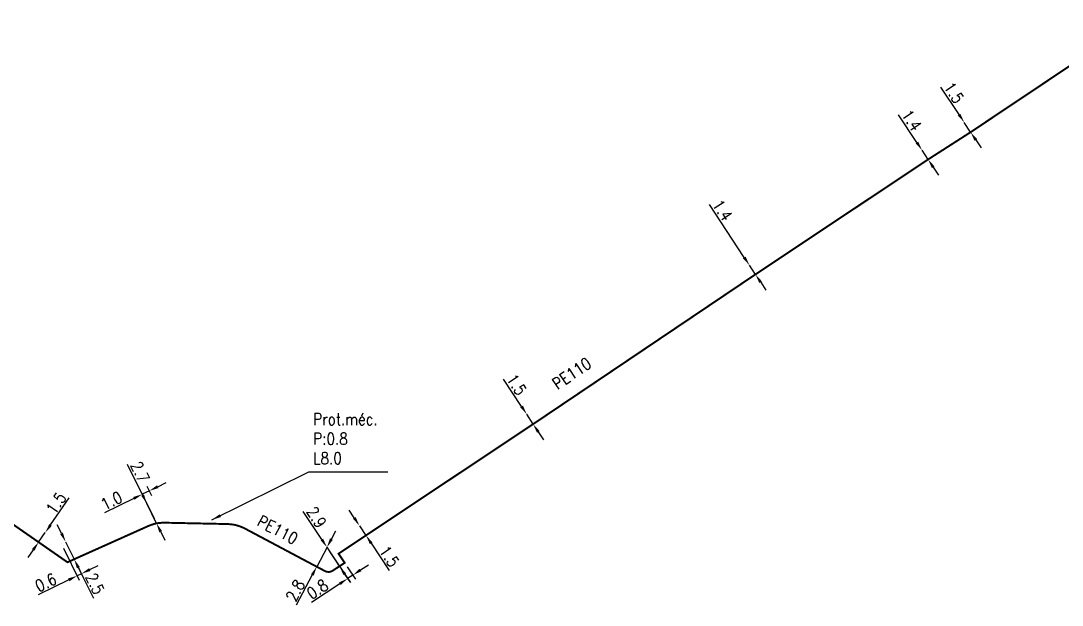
# Model space of a CAD drawing. Header units: millimetres. Extents: x 150994 to 152000, y 121010 to 122000.
# Drawn here: x 151583.3 to 151716.7, y 121323.8 to 121398.5 of the extents above; entities that cross this region are included whole.
import ezdxf

# ---------------------------------------------------------------- set-up
doc = ezdxf.new("R2010")
doc.units = ezdxf.units.MM
doc.layers.add('G_120', color=4, linetype='CONTINUOUS')
doc.layers.add('G_340', color=7, linetype='CONTINUOUS')
doc.styles.get("Standard").update_dxf_attribs({"font": 'romans.shx', "width": 0.85})
doc.linetypes.add('G_TYPB_PE', pattern='A,5,-0.3,["o",Standard,S=1.5,R=0,X=0,Y=-0.5],-1.65', length=6.95)
doc.dimstyles.get("Standard").update_dxf_attribs({"dimtxt": 1.5, "dimasz": 1.2, "dimexe": 0.625, "dimexo": 0.625, "dimgap": 0.25, "dimtad": 1, "dimdec": 1, "dimzin": 0, "dimdsep": 46, "dimtxsty": 'Standard', "dimcen": -0.5, "dimadec": 0, "dimazin": 0, "dimtfac": 1, "dimtdec": 1, "dimtmove": 0, "dimatfit": 3, "dimfxl": 0, "dimtolj": 1, "dimtzin": 0, "dimarcsym": 0})

# ---------------------------------------------------------------- blocks, each defined once
blk = doc.blocks.new('*D37')
at = {"layer": 'G_120', "color": 0, "linetype": 'Continuous', "lineweight": -2, "transparency": 16777216}
for p, q in [((151587.15, 121334.03), (151589.54, 121337.47)), ((151585.61, 121331.81), (151586.47, 121333.04)), ((151584.93, 121330.82), (151584.25, 121329.83))]:
    blk.add_line(p, q, dxfattribs=at)
at = {"layer": 'G_120', "color": 0, "linetype": 'Continuous', "transparency": 16777216}
for points in [[(151586.99, 121334.14), (151587.31, 121333.91), (151586.47, 121333.04)], [(151584.76, 121330.93), (151585.09, 121330.71), (151585.61, 121331.81)]]:
    blk.add_solid(points, dxfattribs=at)
at = {"layer": 'G_120', "color": 0, "linetype": 'Continuous', "transparency": 16777216, "insert": (151587.86, 121336.81), "char_height": 1.5, "attachment_point": 5, "rotation": 55.2779}
blk.add_mtext('\\A1;1.5', dxfattribs=at)
blk = doc.blocks.new('*D38')
at = {"layer": 'G_120', "color": 0, "linetype": 'Continuous', "lineweight": -2, "transparency": 16777216}
for p, q in [((151588.81, 121331.05), (151590.82, 121326.95)), ((151590.45, 121329.07), (151591.36, 121327.21)), ((151591.09, 121327.77), (151590.55, 121327.51)), ((151592.16, 121328.3), (151593.24, 121328.83)), ((151589.47, 121326.98), (151585.55, 121325.05))]:
    blk.add_line(p, q, dxfattribs=at)
at = {"layer": 'G_120', "color": 0, "linetype": 'Continuous', "transparency": 16777216}
for points in [[(151592.07, 121328.48), (151592.25, 121328.12), (151591.09, 121327.77)], [(151589.38, 121327.16), (151589.56, 121326.8), (151590.55, 121327.51)]]:
    blk.add_solid(points, dxfattribs=at)
at = {"layer": 'G_120', "color": 0, "linetype": 'Continuous', "transparency": 16777216, "insert": (151586.53, 121326.65), "char_height": 1.5, "attachment_point": 5, "rotation": 26.1613}
blk.add_mtext('\\A1;0.6', dxfattribs=at)
blk = doc.blocks.new('*D39')
at = {"layer": 'G_120', "color": 0, "linetype": 'Continuous', "lineweight": -2, "transparency": 16777216}
for p, q in [((151600.44, 121334.78), (151598.62, 121338.5)), ((151600.11, 121337.75), (151599.52, 121338.94)), ((151600.88, 121338.91), (151601.95, 121339.44)), ((151597.81, 121337.41), (151594.05, 121335.56)), ((151599.8, 121338.38), (151598.89, 121337.94))]:
    blk.add_line(p, q, dxfattribs=at)
at = {"layer": 'G_120', "color": 0, "linetype": 'Continuous', "transparency": 16777216}
for points in [[(151600.79, 121339.09), (151600.96, 121338.73), (151599.8, 121338.38)], [(151597.73, 121337.59), (151597.9, 121337.23), (151598.89, 121337.94)]]:
    blk.add_solid(points, dxfattribs=at)
at = {"layer": 'G_120', "color": 0, "linetype": 'Continuous', "transparency": 16777216, "insert": (151594.95, 121337.12), "char_height": 1.5, "attachment_point": 5, "rotation": 26.1613}
blk.add_mtext('\\A1;1.0', dxfattribs=at)
blk = doc.blocks.new('*D40')
at = {"layer": 'G_120', "color": 0, "linetype": 'Continuous', "lineweight": -2, "transparency": 16777216}
for p, q in [((151622.9, 121330.63), (151625.55, 121326.63)), ((151625.16, 121328.64), (151626.21, 121327.07)), ((151626.86, 121328.25), (151627.86, 121328.92)), ((151624.2, 121326.49), (151620.56, 121324.08)), ((151625.86, 121327.59), (151625.2, 121327.15))]:
    blk.add_line(p, q, dxfattribs=at)
at = {"layer": 'G_120', "color": 0, "linetype": 'Continuous', "transparency": 16777216}
for points in [[(151626.75, 121328.42), (151626.97, 121328.09), (151625.86, 121327.59)], [(151624.09, 121326.66), (151624.31, 121326.32), (151625.2, 121327.15)]]:
    blk.add_solid(points, dxfattribs=at)
at = {"layer": 'G_120', "color": 0, "linetype": 'Continuous', "transparency": 16777216, "insert": (151621.33, 121325.79), "char_height": 1.5, "attachment_point": 5, "rotation": 33.5102}
blk.add_mtext('\\A1;0.8', dxfattribs=at)
blk = doc.blocks.new('*D74')
at = {"layer": 'G_120', "color": 0, "lineweight": -2, "transparency": 16777216}
for p, q in [((151588.54, 121332.95), (151588.01, 121334.03)), ((151589.07, 121331.87), (151590.17, 121329.63)), ((151588.51, 121331.6), (151588.51, 121331.6)), ((151590.7, 121328.55), (151592.63, 121324.63))]:
    blk.add_line(p, q, dxfattribs=at)
at = {"layer": 'G_120', "color": 0, "transparency": 16777216}
for points in [[(151588.72, 121333.04), (151588.36, 121332.86), (151589.07, 121331.87)], [(151590.88, 121328.64), (151590.52, 121328.46), (151590.17, 121329.63)]]:
    blk.add_solid(points, dxfattribs=at)
at = {"layer": 'G_120', "color": 0, "transparency": 16777216, "insert": (151592.83, 121326.49), "char_height": 1.5, "attachment_point": 5, "rotation": 296.1613}
blk.add_mtext('\\A1;2.5', dxfattribs=at)
blk = doc.blocks.new('*D75')
at = {"layer": 'G_120', "color": 0, "lineweight": -2, "transparency": 16777216}
for p, q in [((151623.12, 121332.21), (151623.68, 121333.27)), ((151622.56, 121331.15), (151621.24, 121328.67)), ((151620.68, 121327.61), (151618.63, 121323.75))]:
    blk.add_line(p, q, dxfattribs=at)
at = {"layer": 'G_120', "color": 0, "transparency": 16777216}
for points in [[(151622.94, 121332.3), (151623.3, 121332.11), (151622.56, 121331.15)], [(151620.51, 121327.71), (151620.86, 121327.52), (151621.24, 121328.67)]]:
    blk.add_solid(points, dxfattribs=at)
at = {"layer": 'G_120', "color": 0, "transparency": 16777216, "insert": (151618.49, 121325.62), "char_height": 1.5, "attachment_point": 5, "rotation": 62.0622}
blk.add_mtext('\\A1;2.8', dxfattribs=at)
blk = doc.blocks.new('*D76')
at = {"layer": 'G_120', "color": 0, "lineweight": -2, "transparency": 16777216}
for p, q in [((151621.89, 121332.15), (151619.51, 121335.74)), ((151622.04, 121330.8), (151622.04, 121330.8)), ((151624.16, 121328.73), (151622.56, 121331.15)), ((151623.64, 121328.38), (151623.64, 121328.38)), ((151624.82, 121327.73), (151625.48, 121326.73))]:
    blk.add_line(p, q, dxfattribs=at)
at = {"layer": 'G_120', "color": 0, "transparency": 16777216}
for points in [[(151622.06, 121332.26), (151621.73, 121332.04), (151622.56, 121331.15)], [(151624.99, 121327.84), (151624.65, 121327.62), (151624.16, 121328.73)]]:
    blk.add_solid(points, dxfattribs=at)
at = {"layer": 'G_120', "color": 0, "transparency": 16777216, "insert": (151621.21, 121335), "char_height": 1.5, "attachment_point": 5, "rotation": 303.5102}
blk.add_mtext('\\A1;2.9', dxfattribs=at)
blk = doc.blocks.new('*D77')
at = {"layer": 'G_120', "color": 0, "lineweight": -2, "transparency": 16777216}
for p, q in [((151626.05, 121334.92), (151625.38, 121335.92)), ((151626.72, 121333.92), (151627.55, 121332.68)), ((151628.22, 121331.68), (151630.54, 121328.2))]:
    blk.add_line(p, q, dxfattribs=at)
at = {"layer": 'G_120', "color": 0, "transparency": 16777216}
for points in [[(151626.22, 121335.03), (151625.88, 121334.81), (151626.72, 121333.92)], [(151628.38, 121331.79), (151628.05, 121331.57), (151627.55, 121332.68)]]:
    blk.add_solid(points, dxfattribs=at)
at = {"layer": 'G_120', "color": 0, "transparency": 16777216, "insert": (151630.54, 121329.99), "char_height": 1.5, "attachment_point": 5, "rotation": 303.7317}
blk.add_mtext('\\A1;1.5', dxfattribs=at)
blk = doc.blocks.new('*D78')
at = {"layer": 'G_120', "color": 0, "lineweight": -2, "transparency": 16777216}
for p, q in [((151647.49, 121349.18), (151645.19, 121352.68)), ((151648.97, 121346.92), (151648.15, 121348.18)), ((151649.63, 121345.92), (151650.29, 121344.92))]:
    blk.add_line(p, q, dxfattribs=at)
at = {"layer": 'G_120', "color": 0, "transparency": 16777216}
for points in [[(151647.66, 121349.29), (151647.32, 121349.07), (151648.15, 121348.18)], [(151649.8, 121346.03), (151649.46, 121345.81), (151648.97, 121346.92)]]:
    blk.add_solid(points, dxfattribs=at)
at = {"layer": 'G_120', "color": 0, "transparency": 16777216, "insert": (151646.85, 121351.98), "char_height": 1.5, "attachment_point": 5, "rotation": 303.256}
blk.add_mtext('\\A1;1.5', dxfattribs=at)
blk = doc.blocks.new('*D80')
at = {"layer": 'G_120', "color": 0, "lineweight": -2, "transparency": 16777216}
for p, q in [((151676.02, 121368.25), (151671.55, 121375.01)), ((151677.45, 121366.08), (151676.68, 121367.25)), ((151678.12, 121365.08), (151678.78, 121364.08))]:
    blk.add_line(p, q, dxfattribs=at)
at = {"layer": 'G_120', "color": 0, "transparency": 16777216}
for points in [[(151676.19, 121368.36), (151675.85, 121368.14), (151676.68, 121367.25)], [(151678.28, 121365.19), (151677.95, 121364.97), (151677.45, 121366.08)]]:
    blk.add_solid(points, dxfattribs=at)
at = {"layer": 'G_120', "color": 0, "transparency": 16777216, "insert": (151673.22, 121374.29), "char_height": 1.5, "attachment_point": 5, "rotation": 303.4795}
blk.add_mtext('\\A1;1.4', dxfattribs=at)
blk = doc.blocks.new('*D81')
at = {"layer": 'G_120', "color": 0, "lineweight": -2, "transparency": 16777216}
for p, q in [((151698.13, 121382.96), (151695.79, 121386.51)), ((151699.57, 121380.79), (151698.8, 121381.96)), ((151699.32, 121382.31), (151699.32, 121382.31)), ((151700.09, 121381.14), (151700.09, 121381.14)), ((151700.23, 121379.79), (151700.89, 121378.79))]:
    blk.add_line(p, q, dxfattribs=at)
at = {"layer": 'G_120', "color": 0, "transparency": 16777216}
for points in [[(151698.3, 121383.07), (151697.97, 121382.85), (151698.8, 121381.96)], [(151700.4, 121379.9), (151700.06, 121379.68), (151699.57, 121380.79)]]:
    blk.add_solid(points, dxfattribs=at)
at = {"layer": 'G_120', "color": 0, "transparency": 16777216, "insert": (151697.46, 121385.79), "char_height": 1.5, "attachment_point": 5, "rotation": 303.4795}
blk.add_mtext('\\A1;1.4', dxfattribs=at)
blk = doc.blocks.new('*D82')
at = {"layer": 'G_120', "color": 0, "lineweight": -2, "transparency": 16777216}
for p, q in [((151703.53, 121386.53), (151701.22, 121390.03)), ((151705.02, 121384.28), (151704.2, 121385.53)), ((151705.69, 121383.28), (151706.35, 121382.28))]:
    blk.add_line(p, q, dxfattribs=at)
at = {"layer": 'G_120', "color": 0, "transparency": 16777216}
for points in [[(151703.7, 121386.64), (151703.37, 121386.42), (151704.2, 121385.53)], [(151705.85, 121383.39), (151705.52, 121383.17), (151705.02, 121384.28)]]:
    blk.add_solid(points, dxfattribs=at)
at = {"layer": 'G_120', "color": 0, "transparency": 16777216, "insert": (151702.88, 121389.33), "char_height": 1.5, "attachment_point": 5, "rotation": 303.4795}
blk.add_mtext('\\A1;1.5', dxfattribs=at)
blk = doc.blocks.new('*D113')
at = {"layer": 'G_120', "color": 0, "linetype": 'Continuous', "lineweight": -2, "transparency": 16777216}
for p, q in [((151598.93, 121337.85), (151597.01, 121341.77)), ((151600.72, 121334.22), (151599.46, 121336.77)), ((151601.25, 121333.14), (151601.78, 121332.06))]:
    blk.add_line(p, q, dxfattribs=at)
at = {"layer": 'G_120', "color": 0, "linetype": 'Continuous', "transparency": 16777216}
for points in [[(151599.11, 121337.94), (151598.75, 121337.76), (151599.46, 121336.77)], [(151601.43, 121333.23), (151601.07, 121333.05), (151600.72, 121334.22)]]:
    blk.add_solid(points, dxfattribs=at)
at = {"layer": 'G_120', "color": 0, "linetype": 'Continuous', "transparency": 16777216, "insert": (151598.6, 121340.79), "char_height": 1.5, "attachment_point": 5, "rotation": 296.1613}
blk.add_mtext('\\A1;2.7', dxfattribs=at)

msp = doc.modelspace()

# ---------------------------------------------------------------- linework, layer by layer
at = {"layer": 'G_120', "linetype": 'G_TYPB_PE', "ltscale": 0.5, "const_width": 0.25}
msp.add_lwpolyline([(151581.13, 121334.92), (151585.61, 121331.81), (151589.31, 121329.24), (151590.17, 121329.63), (151599.65, 121333.87, -0.045386), (151600.72, 121334.22, -0.043429), (151601.8, 121334.3), (151609.82, 121334.13, -0.117079), (151612.05, 121333.55), (151621.24, 121328.67), (151622.29, 121328.12, 0.274732), (151623.31, 121328.17), (151624.16, 121328.73), (151624.82, 121329.17), (151624.04, 121330.34), (151627.55, 121332.68), (151648.97, 121346.92), (151677.45, 121366.08), (151699.57, 121380.79), (151705.02, 121384.28), (151726.16, 121398.4)], format="xyb", dxfattribs=at)

# ---------------------------------------------------------------- texts
at = {"layer": 'G_120', "linetype": 'Continuous', "width": 0.85}
for rotation, p in [(33.8416, (151652.06, 121351.25)), (332.0622, (151613.47, 121334))]:
    msp.add_text('PE110', height=1.5, rotation=rotation, dxfattribs=at).set_placement(p)
at = {"layer": 'G_340', "linetype": 'Continuous', "insert": (151620.8, 121348.3), "char_height": 1.5, "attachment_point": 1}
msp.add_mtext('\\A1;Prot.méc.\\PP:0.8\\PL8.0', dxfattribs=at)

# ---------------------------------------------------------------- dimensions: what is measured, and where the dimension line sits
at = {"layer": 'G_120'}
for base, p1, p2, angle, picture, middle in [((151705.02, 121384.28), (151704.2, 121385.53), (151705.02, 121384.28), 303.4795, '*D82', (151702.05, 121388.78)), ((151699.57, 121380.79), (151698.8, 121381.96), (151699.57, 121380.79), 303.4795, '*D81', (151696.63, 121385.23)), ((151677.45, 121366.08), (151676.68, 121367.25), (151677.45, 121366.08), 303.4795, '*D80', (151672.39, 121373.74)), ((151648.97, 121346.92), (151648.15, 121348.18), (151648.97, 121346.92), 303.256, '*D78', (151646.01, 121351.43)), ((151624.16, 121328.73), (151622.56, 121331.15), (151624.16, 121328.73), 303.5102, '*D76', (151620.37, 121334.44)), ((151627.55, 121332.68), (151626.72, 121333.92), (151627.55, 121332.68), 303.7317, '*D77', (151629.71, 121329.44)), ((151590.17, 121329.63), (151589.07, 121331.87), (151590.17, 121329.63), 296.1613, '*D74', (151591.93, 121326.05)), ((151621.24, 121328.67), (151622.56, 121331.15), (151621.24, 121328.67), 62.0622, '*D75', (151619.38, 121325.15))]:
    dim = msp.add_linear_dim(base=base, p1=p1, p2=p2, angle=angle, dimstyle='Standard', dxfattribs=at)
    dim.commit()
    dim.dimension.update_dxf_attribs({"geometry": picture, "text_midpoint": middle, "dimtype": 160})
at = {"layer": 'G_120', "linetype": 'Continuous'}
dim = msp.add_linear_dim(base=(151599.46, 121336.77), p1=(151600.72, 121334.22), p2=(151599.46, 121336.77), angle=296.1613, text='2.7', dimstyle='Standard', dxfattribs=at)
dim.commit()
dim.dimension.update_dxf_attribs({"geometry": '*D113', "text_midpoint": (151597.71, 121340.35), "dimtype": 160})
for base, p1, p2, angle, picture, middle in [((151585.61, 121331.81), (151586.47, 121333.04), (151585.61, 121331.81), 55.2779, '*D37', (151588.68, 121336.24)), ((151598.89, 121337.94), (151600.39, 121337.19), (151600.72, 121334.22), 26.1613, '*D39', (151595.4, 121336.22)), ((151591.09, 121327.77), (151588.53, 121331.61), (151590.17, 121329.63), 26.1613, '*D38', (151586.97, 121325.75)), ((151625.86, 121327.59), (151622.56, 121331.15), (151624.82, 121329.17), 33.5102, '*D40', (151621.88, 121324.95))]:
    dim = msp.add_linear_dim(base=base, p1=p1, p2=p2, angle=angle, dimstyle='Standard', dxfattribs=at)
    dim.commit()
    dim.dimension.update_dxf_attribs({"geometry": picture, "text_midpoint": middle, "dimtype": 160})

# ---------------------------------------------------------------- leaders
at = {"layer": 'G_340', "linetype": 'Continuous', "annotation_type": 0, "has_hookline": 1, "hookline_direction": 0, "text_width": 8.68}
msp.add_leader([(151607.81, 121334.67), (151620.22, 121340.8), (151621.42, 121340.8)], dimstyle='Standard', override={"dimgap": 0.25, "dimtad": 1}, dxfattribs=at)

doc.saveas('drawing.dxf')
